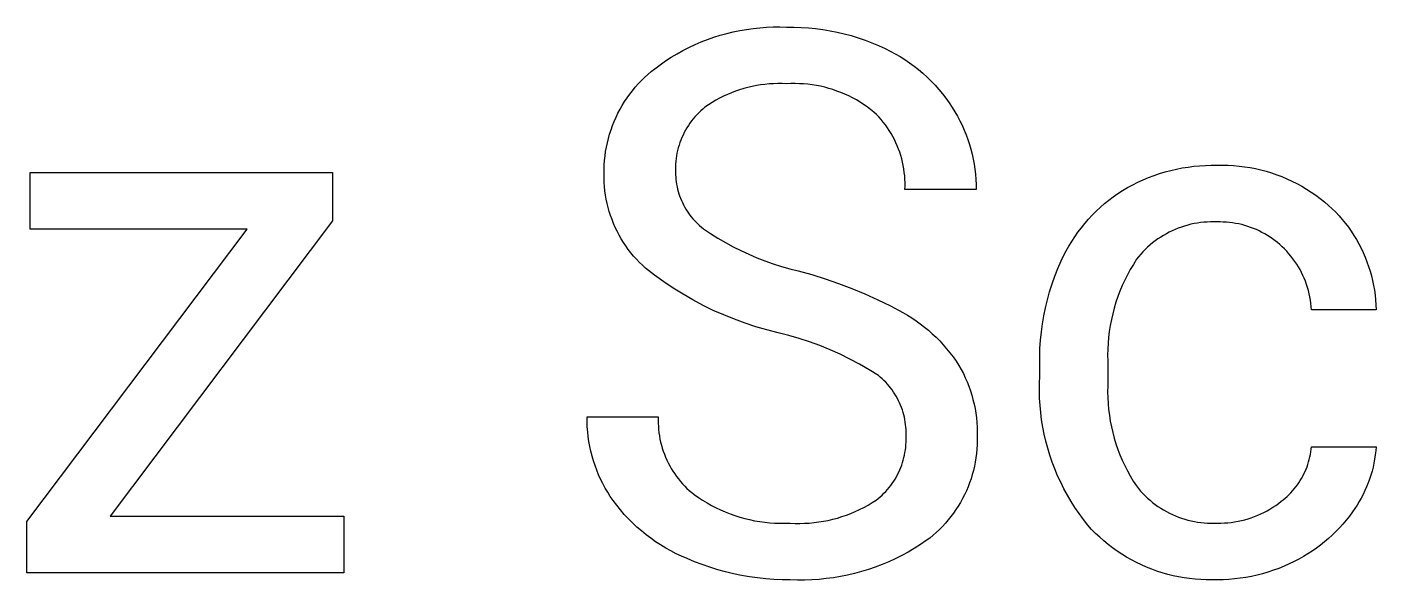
# Model space of a CAD drawing. Header units: millimetres. Extents: x 1287 to 5317, y -239 to 2577.
# Drawn here: x 4290.9 to 4353.5, y -62.2 to -36.5 of the extents above; entities that cross this region are included whole.
import ezdxf

# ---------------------------------------------------------------- set-up
doc = ezdxf.new("R2010")
doc.units = ezdxf.units.MM
doc.header["$MEASUREMENT"] = 0
doc.layers.add('Domyślny', color=7, linetype='Continuous', true_color=0x000000)

msp = doc.modelspace()

# ---------------------------------------------------------------- linework, layer by layer
at = {"layer": 'Domyślny'}
for p, q in [((4322.78, -37.007), (4323.077, -36.913)), ((4323.077, -36.913), (4323.378, -36.829)), ((4323.378, -36.829), (4323.68, -36.755)), ((4323.68, -36.755), (4323.986, -36.692)), ((4323.986, -36.692), (4324.293, -36.638)), ((4324.293, -36.638), (4324.602, -36.595)), ((4324.602, -36.595), (4324.912, -36.563)), ((4324.912, -36.563), (4325.223, -36.54)), ((4325.223, -36.54), (4325.534, -36.528)), ((4325.534, -36.528), (4325.846, -36.527)), ((4325.846, -36.527), (4326.157, -36.536)), ((4326.157, -36.536), (4326.495, -36.535)), ((4326.495, -36.535), (4326.832, -36.546)), ((4326.832, -36.546), (4327.169, -36.568)), ((4327.169, -36.568), (4327.504, -36.601)), ((4327.504, -36.601), (4327.839, -36.645)), ((4327.839, -36.645), (4328.172, -36.7)), ((4328.172, -36.7), (4328.502, -36.766)), ((4328.502, -36.766), (4328.831, -36.843)), ((4328.831, -36.843), (4329.156, -36.93)), ((4321.349, -37.621), (4321.627, -37.48)), ((4321.627, -37.48), (4321.909, -37.347)), ((4321.909, -37.347), (4322.196, -37.224)), ((4322.196, -37.224), (4322.486, -37.11)), ((4322.486, -37.11), (4322.78, -37.007)), ((4329.156, -36.93), (4329.479, -37.029)), ((4329.479, -37.029), (4329.798, -37.138)), ((4329.798, -37.138), (4330.114, -37.257)), ((4330.114, -37.257), (4330.425, -37.387)), ((4330.425, -37.387), (4330.732, -37.528)), ((4330.732, -37.528), (4330.967, -37.644)), ((4320.291, -38.279), (4320.547, -38.102)), ((4320.547, -38.102), (4320.809, -37.933)), ((4320.809, -37.933), (4321.077, -37.773)), ((4321.077, -37.773), (4321.349, -37.621)), ((4330.967, -37.644), (4331.198, -37.769)), ((4331.198, -37.769), (4331.425, -37.901)), ((4331.425, -37.901), (4331.646, -38.041)), ((4331.646, -38.041), (4331.863, -38.189)), ((4319.568, -38.872), (4319.721, -38.731)), ((4319.721, -38.731), (4319.879, -38.596)), ((4319.879, -38.596), (4320.041, -38.466)), ((4320.041, -38.466), (4320.291, -38.279)), ((4331.863, -38.189), (4332.075, -38.345)), ((4332.075, -38.345), (4332.281, -38.508)), ((4332.281, -38.508), (4332.481, -38.677)), ((4332.481, -38.677), (4332.675, -38.854)), ((4319.006, -39.485), (4319.139, -39.325)), ((4319.139, -39.325), (4319.276, -39.169)), ((4319.276, -39.169), (4319.419, -39.018)), ((4319.419, -39.018), (4319.568, -38.872)), ((4324.169, -39.386), (4323.977, -39.445)), ((4324.363, -39.334), (4324.169, -39.386)), ((4324.559, -39.288), (4324.363, -39.334)), ((4324.756, -39.249), (4324.559, -39.288)), ((4324.955, -39.217), (4324.756, -39.249)), ((4325.154, -39.192), (4324.955, -39.217)), ((4325.354, -39.173), (4325.154, -39.192)), ((4325.555, -39.162), (4325.354, -39.173)), ((4325.756, -39.157), (4325.555, -39.162)), ((4325.957, -39.159), (4325.756, -39.157)), ((4326.157, -39.167), (4325.957, -39.159)), ((4326.355, -39.158), (4326.157, -39.167)), ((4326.554, -39.156), (4326.355, -39.158)), ((4326.752, -39.16), (4326.554, -39.156)), ((4326.95, -39.171), (4326.752, -39.16)), ((4327.147, -39.189), (4326.95, -39.171)), ((4327.344, -39.214), (4327.147, -39.189)), ((4327.54, -39.245), (4327.344, -39.214)), ((4327.734, -39.283), (4327.54, -39.245)), ((4327.927, -39.328), (4327.734, -39.283)), ((4328.119, -39.379), (4327.927, -39.328)), ((4328.309, -39.437), (4328.119, -39.379)), ((4332.675, -38.854), (4332.863, -39.038)), ((4332.863, -39.038), (4333.044, -39.227)), ((4333.044, -39.227), (4333.218, -39.423)), ((4333.218, -39.423), (4333.386, -39.625)), ((4318.534, -40.17), (4318.643, -39.992)), ((4318.643, -39.992), (4318.758, -39.819)), ((4318.758, -39.819), (4318.879, -39.65)), ((4318.879, -39.65), (4319.006, -39.485)), ((4322.702, -40.032), (4322.533, -40.14)), ((4322.875, -39.93), (4322.702, -40.032)), ((4323.051, -39.834), (4322.875, -39.93)), ((4323.231, -39.743), (4323.051, -39.834)), ((4323.414, -39.659), (4323.231, -39.743)), ((4323.599, -39.581), (4323.414, -39.659)), ((4323.787, -39.51), (4323.599, -39.581)), ((4323.977, -39.445), (4323.787, -39.51)), ((4328.496, -39.501), (4328.309, -39.437)), ((4328.681, -39.572), (4328.496, -39.501)), ((4328.864, -39.649), (4328.681, -39.572)), ((4329.044, -39.732), (4328.864, -39.649)), ((4329.221, -39.821), (4329.044, -39.732)), ((4329.395, -39.916), (4329.221, -39.821)), ((4329.566, -40.017), (4329.395, -39.916)), ((4329.733, -40.124), (4329.566, -40.017)), ((4333.386, -39.625), (4333.547, -39.833)), ((4333.547, -39.833), (4333.7, -40.046)), ((4333.7, -40.046), (4333.845, -40.265)), ((4318.244, -40.722), (4318.334, -40.534)), ((4318.334, -40.534), (4318.431, -40.35)), ((4318.431, -40.35), (4318.534, -40.17)), ((4321.993, -40.6), (4321.908, -40.694)), ((4322.082, -40.509), (4321.993, -40.6)), ((4322.174, -40.421), (4322.082, -40.509)), ((4322.269, -40.336), (4322.174, -40.421)), ((4322.367, -40.254), (4322.269, -40.336)), ((4322.533, -40.14), (4322.367, -40.254)), ((4329.896, -40.236), (4329.733, -40.124)), ((4330.055, -40.354), (4329.896, -40.236)), ((4330.21, -40.478), (4330.055, -40.354)), ((4330.324, -40.59), (4330.21, -40.478)), ((4330.435, -40.706), (4330.324, -40.59)), ((4333.845, -40.265), (4333.97, -40.466)), ((4333.97, -40.466), (4334.087, -40.672)), ((4334.087, -40.672), (4334.197, -40.881)), ((4317.949, -41.499), (4318.013, -41.301)), ((4318.013, -41.301), (4318.083, -41.105)), ((4318.083, -41.105), (4318.16, -40.912)), ((4318.16, -40.912), (4318.244, -40.722)), ((4321.532, -41.207), (4321.468, -41.317)), ((4321.6, -41.099), (4321.532, -41.207)), ((4321.672, -40.994), (4321.6, -41.099)), ((4321.747, -40.891), (4321.672, -40.994)), ((4321.826, -40.791), (4321.747, -40.891)), ((4321.908, -40.694), (4321.826, -40.791)), ((4330.541, -40.826), (4330.435, -40.706)), ((4330.643, -40.949), (4330.541, -40.826)), ((4330.74, -41.076), (4330.643, -40.949)), ((4330.833, -41.206), (4330.74, -41.076)), ((4330.922, -41.339), (4330.833, -41.206)), ((4334.197, -40.881), (4334.301, -41.094)), ((4334.301, -41.094), (4334.396, -41.311)), ((4317.799, -42.105), (4317.842, -41.901)), ((4317.842, -41.901), (4317.892, -41.699)), ((4317.892, -41.699), (4317.949, -41.499)), ((4321.207, -41.897), (4321.167, -42.017)), ((4321.251, -41.777), (4321.207, -41.897)), ((4321.299, -41.659), (4321.251, -41.777)), ((4321.352, -41.543), (4321.299, -41.659)), ((4321.408, -41.429), (4321.352, -41.543)), ((4321.468, -41.317), (4321.408, -41.429)), ((4331.006, -41.475), (4330.922, -41.339)), ((4331.085, -41.614), (4331.006, -41.475)), ((4331.159, -41.756), (4331.085, -41.614)), ((4331.229, -41.9), (4331.159, -41.756)), ((4331.293, -42.046), (4331.229, -41.9)), ((4334.396, -41.311), (4334.485, -41.53)), ((4334.485, -41.53), (4334.566, -41.753)), ((4334.566, -41.753), (4334.64, -41.978)), ((4317.712, -42.722), (4317.734, -42.516)), ((4317.734, -42.516), (4317.763, -42.31)), ((4317.763, -42.31), (4317.799, -42.105)), ((4321.051, -42.513), (4321.032, -42.639)), ((4321.073, -42.387), (4321.051, -42.513)), ((4321.1, -42.263), (4321.073, -42.387)), ((4321.132, -42.14), (4321.1, -42.263)), ((4321.167, -42.017), (4321.132, -42.14)), ((4331.352, -42.195), (4331.293, -42.046)), ((4331.407, -42.346), (4331.352, -42.195)), ((4331.455, -42.498), (4331.407, -42.346)), ((4331.499, -42.652), (4331.455, -42.498)), ((4334.64, -41.978), (4334.705, -42.205)), ((4334.705, -42.205), (4334.763, -42.435)), ((4334.763, -42.435), (4334.814, -42.666)), ((4317.69, -43.138), (4317.698, -42.93)), ((4317.69, -43.346), (4317.69, -43.138)), ((4317.698, -42.93), (4317.712, -42.722)), ((4321.009, -42.892), (4321.004, -43.019)), ((4321.004, -43.019), (4321.004, -43.147)), ((4321.004, -43.147), (4321.007, -43.274)), ((4321.019, -42.765), (4321.009, -42.892)), ((4321.032, -42.639), (4321.019, -42.765)), ((4331.537, -42.807), (4331.499, -42.652)), ((4331.57, -42.964), (4331.537, -42.807)), ((4331.598, -43.121), (4331.57, -42.964)), ((4331.62, -43.28), (4331.598, -43.121)), ((4334.814, -42.666), (4334.856, -42.899)), ((4334.856, -42.899), (4334.891, -43.134)), ((4334.891, -43.134), (4334.917, -43.369)), ((4343.723, -43.254), (4343.985, -43.185)), ((4343.985, -43.185), (4344.248, -43.124)), ((4344.248, -43.124), (4344.514, -43.072)), ((4344.514, -43.072), (4344.781, -43.029)), ((4344.781, -43.029), (4345.05, -42.995)), ((4345.05, -42.995), (4345.319, -42.97)), ((4345.319, -42.97), (4345.59, -42.955)), ((4345.59, -42.955), (4345.86, -42.948)), ((4345.86, -42.948), (4346.131, -42.95)), ((4346.131, -42.95), (4346.387, -42.946)), ((4346.387, -42.946), (4346.643, -42.951)), ((4346.643, -42.951), (4346.899, -42.964)), ((4346.899, -42.964), (4347.154, -42.986)), ((4347.154, -42.986), (4347.408, -43.017)), ((4347.408, -43.017), (4347.661, -43.057)), ((4347.661, -43.057), (4347.912, -43.106)), ((4347.912, -43.106), (4348.162, -43.163)), ((4348.162, -43.163), (4348.409, -43.229)), ((4291.071, -45.911), (4291.071, -43.279)), ((4291.071, -43.279), (4305.097, -43.279)), ((4305.097, -43.279), (4305.097, -45.533)), ((4317.69, -43.543), (4317.69, -43.346)), ((4317.696, -43.741), (4317.69, -43.543)), ((4317.71, -43.938), (4317.696, -43.741)), ((4321.007, -43.274), (4321.009, -43.386)), ((4321.009, -43.386), (4321.014, -43.498)), ((4321.014, -43.498), (4321.024, -43.61)), ((4321.024, -43.61), (4321.037, -43.721)), ((4321.037, -43.721), (4321.053, -43.832)), ((4331.636, -43.439), (4331.62, -43.28)), ((4331.647, -43.599), (4331.636, -43.439)), ((4331.652, -43.758), (4331.647, -43.599)), ((4331.652, -43.918), (4331.652, -43.758)), ((4334.917, -43.369), (4334.936, -43.605)), ((4334.936, -43.605), (4334.947, -43.842)), ((4342.216, -43.852), (4342.458, -43.731)), ((4342.458, -43.731), (4342.705, -43.619)), ((4342.705, -43.619), (4342.954, -43.515)), ((4342.954, -43.515), (4343.208, -43.42)), ((4343.208, -43.42), (4343.464, -43.333)), ((4343.464, -43.333), (4343.723, -43.254)), ((4348.409, -43.229), (4348.655, -43.303)), ((4348.655, -43.303), (4348.897, -43.386)), ((4348.897, -43.386), (4349.136, -43.477)), ((4349.136, -43.477), (4349.372, -43.576)), ((4349.372, -43.576), (4349.605, -43.683)), ((4349.605, -43.683), (4349.834, -43.798)), ((4349.834, -43.798), (4350.058, -43.921)), ((4317.73, -44.134), (4317.71, -43.938)), ((4317.757, -44.33), (4317.73, -44.134)), ((4317.791, -44.524), (4317.757, -44.33)), ((4321.053, -43.832), (4321.074, -43.942)), ((4321.074, -43.942), (4321.098, -44.051)), ((4321.098, -44.051), (4321.126, -44.16)), ((4321.126, -44.16), (4321.158, -44.267)), ((4321.158, -44.267), (4321.193, -44.374)), ((4321.193, -44.374), (4321.233, -44.479)), ((4331.647, -44.078), (4331.652, -43.918)), ((4334.949, -44.078), (4331.647, -44.078)), ((4334.947, -43.842), (4334.949, -44.078)), ((4341.11, -44.565), (4341.316, -44.409)), ((4341.316, -44.409), (4341.528, -44.259)), ((4341.528, -44.259), (4341.744, -44.117)), ((4341.744, -44.117), (4341.978, -43.98)), ((4341.978, -43.98), (4342.216, -43.852)), ((4350.058, -43.921), (4350.279, -44.052)), ((4350.279, -44.052), (4350.494, -44.19)), ((4350.494, -44.19), (4350.705, -44.336)), ((4350.705, -44.336), (4350.911, -44.488)), ((4317.832, -44.717), (4317.791, -44.524)), ((4317.879, -44.909), (4317.832, -44.717)), ((4317.933, -45.099), (4317.879, -44.909)), ((4321.233, -44.479), (4321.275, -44.582)), ((4321.275, -44.582), (4321.321, -44.684)), ((4321.321, -44.684), (4321.371, -44.785)), ((4321.371, -44.785), (4321.424, -44.884)), ((4321.424, -44.884), (4321.48, -44.981)), ((4321.48, -44.981), (4321.54, -45.076)), ((4340.525, -45.077), (4340.714, -44.9)), ((4340.714, -44.9), (4340.909, -44.729)), ((4340.909, -44.729), (4341.11, -44.565)), ((4350.911, -44.488), (4351.111, -44.648)), ((4351.111, -44.648), (4351.305, -44.815)), ((4351.305, -44.815), (4351.472, -44.97)), ((4351.472, -44.97), (4351.633, -45.131)), ((4305.097, -45.533), (4294.782, -59.233)), ((4317.993, -45.287), (4317.933, -45.099)), ((4318.06, -45.473), (4317.993, -45.287)), ((4318.133, -45.656), (4318.06, -45.473)), ((4318.212, -45.837), (4318.133, -45.656)), ((4321.54, -45.076), (4321.602, -45.168)), ((4321.602, -45.168), (4321.668, -45.259)), ((4321.668, -45.259), (4321.737, -45.347)), ((4321.737, -45.347), (4321.809, -45.433)), ((4321.809, -45.433), (4321.884, -45.517)), ((4321.884, -45.517), (4321.962, -45.597)), ((4321.962, -45.597), (4322.042, -45.675)), ((4322.042, -45.675), (4322.125, -45.751)), ((4339.833, -45.846), (4339.996, -45.645)), ((4339.996, -45.645), (4340.166, -45.449)), ((4340.166, -45.449), (4340.342, -45.26)), ((4340.342, -45.26), (4340.525, -45.077)), ((4345.065, -45.658), (4344.916, -45.69)), ((4345.216, -45.632), (4345.065, -45.658)), ((4345.367, -45.61), (4345.216, -45.632)), ((4345.519, -45.594), (4345.367, -45.61)), ((4345.672, -45.583), (4345.519, -45.594)), ((4345.825, -45.577), (4345.672, -45.583)), ((4345.978, -45.577), (4345.825, -45.577)), ((4346.131, -45.582), (4345.978, -45.577)), ((4346.275, -45.58), (4346.131, -45.582)), ((4346.419, -45.584), (4346.275, -45.58)), ((4346.563, -45.592), (4346.419, -45.584)), ((4346.706, -45.605), (4346.563, -45.592)), ((4346.849, -45.623), (4346.706, -45.605)), ((4346.991, -45.646), (4346.849, -45.623)), ((4347.133, -45.674), (4346.991, -45.646)), ((4347.273, -45.706), (4347.133, -45.674)), ((4351.633, -45.131), (4351.789, -45.298)), ((4351.789, -45.298), (4351.938, -45.469)), ((4351.938, -45.469), (4352.082, -45.646)), ((4352.082, -45.646), (4352.22, -45.828)), ((4290.916, -59.495), (4301.129, -45.911)), ((4301.129, -45.911), (4291.071, -45.911)), ((4318.298, -46.015), (4318.212, -45.837)), ((4318.39, -46.19), (4318.298, -46.015)), ((4318.487, -46.362), (4318.39, -46.19)), ((4322.125, -45.751), (4322.211, -45.823)), ((4322.211, -45.823), (4322.299, -45.893)), ((4322.299, -45.893), (4322.633, -46.119)), ((4322.633, -46.119), (4322.974, -46.334)), ((4339.386, -46.481), (4339.528, -46.264)), ((4339.528, -46.264), (4339.677, -46.052)), ((4339.677, -46.052), (4339.833, -45.846)), ((4343.513, -46.282), (4343.386, -46.367)), ((4343.643, -46.202), (4343.513, -46.282)), ((4343.776, -46.126), (4343.643, -46.202)), ((4343.911, -46.054), (4343.776, -46.126)), ((4344.049, -45.987), (4343.911, -46.054)), ((4344.189, -45.926), (4344.049, -45.987)), ((4344.331, -45.868), (4344.189, -45.926)), ((4344.475, -45.816), (4344.331, -45.868)), ((4344.62, -45.769), (4344.475, -45.816)), ((4344.767, -45.727), (4344.62, -45.769)), ((4344.916, -45.69), (4344.767, -45.727)), ((4347.412, -45.743), (4347.273, -45.706)), ((4347.55, -45.785), (4347.412, -45.743)), ((4347.686, -45.832), (4347.55, -45.785)), ((4347.821, -45.883), (4347.686, -45.832)), ((4347.954, -45.938), (4347.821, -45.883)), ((4348.085, -45.999), (4347.954, -45.938)), ((4348.213, -46.063), (4348.085, -45.999)), ((4348.34, -46.132), (4348.213, -46.063)), ((4348.464, -46.205), (4348.34, -46.132)), ((4348.586, -46.282), (4348.464, -46.205)), ((4348.704, -46.364), (4348.586, -46.282)), ((4352.22, -45.828), (4352.351, -46.014)), ((4352.351, -46.014), (4352.476, -46.204)), ((4352.476, -46.204), (4352.594, -46.399)), ((4318.591, -46.53), (4318.487, -46.362)), ((4318.7, -46.694), (4318.591, -46.53)), ((4318.815, -46.855), (4318.7, -46.694)), ((4318.935, -47.012), (4318.815, -46.855)), ((4322.974, -46.334), (4323.322, -46.538)), ((4323.322, -46.538), (4323.676, -46.731)), ((4323.676, -46.731), (4324.036, -46.913)), ((4324.036, -46.913), (4324.402, -47.083)), ((4339.006, -47.158), (4339.125, -46.928)), ((4339.125, -46.928), (4339.252, -46.702)), ((4339.252, -46.702), (4339.386, -46.481)), ((4342.798, -46.855), (4342.691, -46.965)), ((4342.909, -46.75), (4342.798, -46.855)), ((4343.023, -46.648), (4342.909, -46.75)), ((4343.141, -46.55), (4343.023, -46.648)), ((4343.262, -46.457), (4343.141, -46.55)), ((4343.386, -46.367), (4343.262, -46.457)), ((4348.82, -46.449), (4348.704, -46.364)), ((4348.934, -46.538), (4348.82, -46.449)), ((4349.044, -46.631), (4348.934, -46.538)), ((4349.15, -46.728), (4349.044, -46.631)), ((4349.258, -46.832), (4349.15, -46.728)), ((4349.363, -46.941), (4349.258, -46.832)), ((4352.594, -46.399), (4352.706, -46.598)), ((4352.706, -46.598), (4352.811, -46.8)), ((4352.811, -46.8), (4352.909, -47.006)), ((4319.061, -47.164), (4318.935, -47.012)), ((4319.191, -47.312), (4319.061, -47.164)), ((4319.327, -47.455), (4319.191, -47.312)), ((4319.468, -47.594), (4319.327, -47.455)), ((4324.402, -47.083), (4324.773, -47.241)), ((4324.773, -47.241), (4325.149, -47.387)), ((4325.149, -47.387), (4325.53, -47.521)), ((4325.53, -47.521), (4325.915, -47.643)), ((4338.744, -47.742), (4338.895, -47.392)), ((4338.895, -47.392), (4339.006, -47.158)), ((4342.245, -47.548), (4342.104, -47.787)), ((4342.394, -47.314), (4342.245, -47.548)), ((4342.489, -47.194), (4342.394, -47.314)), ((4342.588, -47.078), (4342.489, -47.194)), ((4342.691, -46.965), (4342.588, -47.078)), ((4349.463, -47.053), (4349.363, -46.941)), ((4349.559, -47.168), (4349.463, -47.053)), ((4349.652, -47.287), (4349.559, -47.168)), ((4349.74, -47.409), (4349.652, -47.287)), ((4349.824, -47.533), (4349.74, -47.409)), ((4349.903, -47.661), (4349.824, -47.533)), ((4352.909, -47.006), (4352.999, -47.215)), ((4352.999, -47.215), (4353.083, -47.427)), ((4353.083, -47.427), (4353.159, -47.642)), ((4319.613, -47.728), (4319.468, -47.594)), ((4320.032, -48.053), (4319.613, -47.728)), ((4320.462, -48.363), (4320.032, -48.053)), ((4325.915, -47.643), (4326.303, -47.753)), ((4326.303, -47.753), (4326.695, -47.85)), ((4326.695, -47.85), (4327.326, -48.024)), ((4327.326, -48.024), (4327.953, -48.218)), ((4338.477, -48.458), (4338.604, -48.098)), ((4338.604, -48.098), (4338.744, -47.742)), ((4341.972, -48.031), (4341.847, -48.28)), ((4342.104, -47.787), (4341.972, -48.031)), ((4349.978, -47.791), (4349.903, -47.661)), ((4350.049, -47.924), (4349.978, -47.791)), ((4350.114, -48.059), (4350.049, -47.924)), ((4350.175, -48.197), (4350.114, -48.059)), ((4353.159, -47.642), (4353.228, -47.859)), ((4353.228, -47.859), (4353.289, -48.078)), ((4353.289, -48.078), (4353.343, -48.3)), ((4320.903, -48.658), (4320.462, -48.363)), ((4321.353, -48.939), (4320.903, -48.658)), ((4327.953, -48.218), (4328.572, -48.432)), ((4328.572, -48.432), (4329.185, -48.665)), ((4329.185, -48.665), (4329.79, -48.918)), ((4338.362, -48.822), (4338.477, -48.458)), ((4341.625, -48.788), (4341.527, -49.048)), ((4341.732, -48.532), (4341.625, -48.788)), ((4341.847, -48.28), (4341.732, -48.532)), ((4350.231, -48.336), (4350.175, -48.197)), ((4350.283, -48.478), (4350.231, -48.336)), ((4350.329, -48.621), (4350.283, -48.478)), ((4350.37, -48.765), (4350.329, -48.621)), ((4350.406, -48.911), (4350.37, -48.765)), ((4353.343, -48.3), (4353.389, -48.523)), ((4353.389, -48.523), (4353.427, -48.747)), ((4353.427, -48.747), (4353.458, -48.973)), ((4321.813, -49.203), (4321.353, -48.939)), ((4322.282, -49.452), (4321.813, -49.203)), ((4329.79, -48.918), (4330.387, -49.189)), ((4330.387, -49.189), (4330.974, -49.479)), ((4338.17, -49.56), (4338.26, -49.189)), ((4338.26, -49.189), (4338.362, -48.822)), ((4341.437, -49.311), (4341.357, -49.577)), ((4341.527, -49.048), (4341.437, -49.311)), ((4350.437, -49.058), (4350.406, -48.911)), ((4350.463, -49.206), (4350.437, -49.058)), ((4350.484, -49.355), (4350.463, -49.206)), ((4350.5, -49.505), (4350.484, -49.355)), ((4353.458, -48.973), (4353.481, -49.2)), ((4353.481, -49.2), (4353.496, -49.427)), ((4353.496, -49.427), (4353.504, -49.655)), ((4322.759, -49.684), (4322.282, -49.452)), ((4323.243, -49.899), (4322.759, -49.684)), ((4323.735, -50.098), (4323.243, -49.899)), ((4330.974, -49.479), (4331.553, -49.787)), ((4331.553, -49.787), (4331.761, -49.908)), ((4331.761, -49.908), (4331.965, -50.036)), ((4331.965, -50.036), (4332.165, -50.17)), ((4338.029, -50.31), (4338.093, -49.934)), ((4338.093, -49.934), (4338.17, -49.56)), ((4341.286, -49.845), (4341.224, -50.116)), ((4341.357, -49.577), (4341.286, -49.845)), ((4350.51, -49.655), (4350.5, -49.505)), ((4353.504, -49.655), (4350.51, -49.655)), ((4324.233, -50.28), (4323.735, -50.098)), ((4324.738, -50.445), (4324.233, -50.28)), ((4325.247, -50.592), (4324.738, -50.445)), ((4325.762, -50.721), (4325.247, -50.592)), ((4332.165, -50.17), (4332.36, -50.311)), ((4332.36, -50.311), (4332.55, -50.458)), ((4332.55, -50.458), (4332.736, -50.611)), ((4332.736, -50.611), (4332.916, -50.771)), ((4337.939, -51.068), (4337.978, -50.688)), ((4337.978, -50.688), (4338.029, -50.31)), ((4341.129, -50.663), (4341.095, -50.939)), ((4341.172, -50.389), (4341.129, -50.663)), ((4341.224, -50.116), (4341.172, -50.389)), ((4326.255, -50.846), (4325.762, -50.721)), ((4326.743, -50.987), (4326.255, -50.846)), ((4327.227, -51.146), (4326.743, -50.987)), ((4327.704, -51.321), (4327.227, -51.146)), ((4328.176, -51.512), (4327.704, -51.321)), ((4332.916, -50.771), (4333.091, -50.936)), ((4333.091, -50.936), (4333.261, -51.106)), ((4333.261, -51.106), (4333.425, -51.282)), ((4333.425, -51.282), (4333.583, -51.464)), ((4337.914, -51.449), (4337.939, -51.068)), ((4341.071, -51.215), (4341.056, -51.492)), ((4341.095, -50.939), (4341.071, -51.215)), ((4328.64, -51.72), (4328.176, -51.512)), ((4329.096, -51.944), (4328.64, -51.72)), ((4329.545, -52.184), (4329.096, -51.944)), ((4333.583, -51.464), (4333.735, -51.65)), ((4333.735, -51.65), (4333.881, -51.841)), ((4333.881, -51.841), (4334.021, -52.037)), ((4337.901, -51.83), (4337.914, -51.449)), ((4337.902, -52.212), (4337.901, -51.83)), ((4341.056, -51.492), (4341.05, -51.77)), ((4341.05, -51.77), (4341.054, -52.048)), ((4329.985, -52.439), (4329.545, -52.184)), ((4330.416, -52.709), (4329.985, -52.439)), ((4334.021, -52.037), (4334.154, -52.238)), ((4334.154, -52.238), (4334.259, -52.426)), ((4334.259, -52.426), (4334.358, -52.617)), ((4337.902, -52.744), (4337.902, -52.212)), ((4341.054, -52.048), (4341.068, -52.325)), ((4341.068, -52.325), (4341.068, -52.921)), ((4330.505, -52.783), (4330.416, -52.709)), ((4330.592, -52.861), (4330.505, -52.783)), ((4330.677, -52.941), (4330.592, -52.861)), ((4330.758, -53.024), (4330.677, -52.941)), ((4330.837, -53.109), (4330.758, -53.024)), ((4330.912, -53.197), (4330.837, -53.109)), ((4330.985, -53.288), (4330.912, -53.197)), ((4334.358, -52.617), (4334.45, -52.812)), ((4334.45, -52.812), (4334.535, -53.01)), ((4334.535, -53.01), (4334.613, -53.211)), ((4337.886, -53.42), (4337.888, -53.082)), ((4337.888, -53.082), (4337.902, -52.744)), ((4341.055, -53.194), (4341.052, -53.466)), ((4341.068, -52.921), (4341.055, -53.194)), ((4331.055, -53.381), (4330.985, -53.288)), ((4331.121, -53.477), (4331.055, -53.381)), ((4331.184, -53.574), (4331.121, -53.477)), ((4331.244, -53.674), (4331.184, -53.574)), ((4331.3, -53.776), (4331.244, -53.674)), ((4331.353, -53.879), (4331.3, -53.776)), ((4334.613, -53.211), (4334.684, -53.414)), ((4334.684, -53.414), (4334.749, -53.62)), ((4334.749, -53.62), (4334.806, -53.828)), ((4337.896, -53.758), (4337.886, -53.42)), ((4337.916, -54.095), (4337.896, -53.758)), ((4341.052, -53.466), (4341.058, -53.739)), ((4341.058, -53.739), (4341.073, -54.011)), ((4331.403, -53.985), (4331.353, -53.879)), ((4331.448, -54.091), (4331.403, -53.985)), ((4331.49, -54.2), (4331.448, -54.091)), ((4331.529, -54.309), (4331.49, -54.2)), ((4331.564, -54.42), (4331.529, -54.309)), ((4331.594, -54.532), (4331.564, -54.42)), ((4334.806, -53.828), (4334.856, -54.037)), ((4334.856, -54.037), (4334.899, -54.248)), ((4334.899, -54.248), (4334.934, -54.461)), ((4337.948, -54.432), (4337.916, -54.095)), ((4337.991, -54.767), (4337.948, -54.432)), ((4341.073, -54.011), (4341.098, -54.283)), ((4341.098, -54.283), (4341.132, -54.553)), ((4316.904, -54.862), (4316.903, -54.633)), ((4316.903, -54.633), (4320.203, -54.633)), ((4316.913, -55.092), (4316.904, -54.862)), ((4320.203, -54.633), (4320.2, -54.78)), ((4320.2, -54.78), (4320.201, -54.927)), ((4320.201, -54.927), (4320.208, -55.075)), ((4320.208, -55.075), (4320.219, -55.221)), ((4331.622, -54.646), (4331.594, -54.532)), ((4331.645, -54.759), (4331.622, -54.646)), ((4331.664, -54.874), (4331.645, -54.759)), ((4331.68, -54.989), (4331.664, -54.874)), ((4331.691, -55.105), (4331.68, -54.989)), ((4334.934, -54.461), (4334.962, -54.675)), ((4334.962, -54.675), (4334.983, -54.889)), ((4334.983, -54.889), (4334.996, -55.104)), ((4338.046, -55.101), (4337.991, -54.767)), ((4341.132, -54.553), (4341.175, -54.822)), ((4341.175, -54.822), (4341.228, -55.09)), ((4316.93, -55.321), (4316.913, -55.092)), ((4316.955, -55.549), (4316.93, -55.321)), ((4316.988, -55.776), (4316.955, -55.549)), ((4320.219, -55.221), (4320.236, -55.368)), ((4320.236, -55.368), (4320.257, -55.514)), ((4320.257, -55.514), (4320.283, -55.659)), ((4320.283, -55.659), (4320.315, -55.803)), ((4331.699, -55.221), (4331.691, -55.105)), ((4331.698, -55.57), (4331.702, -55.453)), ((4331.701, -55.69), (4331.698, -55.57)), ((4331.703, -55.337), (4331.699, -55.221)), ((4331.699, -55.81), (4331.701, -55.69)), ((4331.702, -55.453), (4331.703, -55.337)), ((4334.996, -55.104), (4335.002, -55.319)), ((4335.002, -55.319), (4335, -55.535)), ((4335, -55.535), (4335.003, -55.735)), ((4338.111, -55.433), (4338.046, -55.101)), ((4338.188, -55.762), (4338.111, -55.433)), ((4341.228, -55.09), (4341.289, -55.355)), ((4341.289, -55.355), (4341.36, -55.619)), ((4341.36, -55.619), (4341.439, -55.88)), ((4317.029, -56.002), (4316.988, -55.776)), ((4317.078, -56.227), (4317.029, -56.002)), ((4317.134, -56.449), (4317.078, -56.227)), ((4320.315, -55.803), (4320.351, -55.945)), ((4320.351, -55.945), (4320.391, -56.087)), ((4320.391, -56.087), (4320.437, -56.227)), ((4320.437, -56.227), (4320.487, -56.365)), ((4331.629, -56.405), (4331.651, -56.287)), ((4331.651, -56.287), (4331.669, -56.168)), ((4331.669, -56.168), (4331.683, -56.049)), ((4331.683, -56.049), (4331.693, -55.929)), ((4331.693, -55.929), (4331.699, -55.81)), ((4334.987, -56.134), (4334.968, -56.334)), ((4334.998, -55.935), (4334.987, -56.134)), ((4335.003, -55.735), (4334.998, -55.935)), ((4338.275, -56.088), (4338.188, -55.762)), ((4338.374, -56.412), (4338.275, -56.088)), ((4341.439, -55.88), (4341.528, -56.138)), ((4341.528, -56.138), (4341.625, -56.392)), ((4350.461, -56.372), (4350.481, -56.255)), ((4350.481, -56.255), (4350.498, -56.137)), ((4350.498, -56.137), (4350.51, -56.018)), ((4350.51, -56.018), (4353.504, -56.018)), ((4353.489, -56.209), (4353.467, -56.4)), ((4353.504, -56.018), (4353.489, -56.209)), ((4317.198, -56.67), (4317.134, -56.449)), ((4317.27, -56.888), (4317.198, -56.67)), ((4317.35, -57.103), (4317.27, -56.888)), ((4320.487, -56.365), (4320.542, -56.502)), ((4320.542, -56.502), (4320.602, -56.637)), ((4320.602, -56.637), (4320.666, -56.77)), ((4320.666, -56.77), (4320.735, -56.9)), ((4320.735, -56.9), (4320.808, -57.028)), ((4331.459, -56.98), (4331.501, -56.867)), ((4331.501, -56.867), (4331.539, -56.753)), ((4331.539, -56.753), (4331.573, -56.638)), ((4331.573, -56.638), (4331.603, -56.522)), ((4331.603, -56.522), (4331.629, -56.405)), ((4334.872, -56.926), (4334.827, -57.12)), ((4334.911, -56.729), (4334.872, -56.926)), ((4334.943, -56.532), (4334.911, -56.729)), ((4334.968, -56.334), (4334.943, -56.532)), ((4338.483, -56.732), (4338.374, -56.412)), ((4338.603, -57.048), (4338.483, -56.732)), ((4341.625, -56.392), (4341.731, -56.644)), ((4341.731, -56.644), (4341.845, -56.891)), ((4341.845, -56.891), (4341.968, -57.134)), ((4350.259, -57.057), (4350.302, -56.946)), ((4350.302, -56.946), (4350.342, -56.834)), ((4350.342, -56.834), (4350.377, -56.72)), ((4350.377, -56.72), (4350.409, -56.605)), ((4350.409, -56.605), (4350.437, -56.489)), ((4350.437, -56.489), (4350.461, -56.372)), ((4353.405, -56.779), (4353.364, -56.966)), ((4353.439, -56.59), (4353.405, -56.779)), ((4353.467, -56.4), (4353.439, -56.59)), ((4317.437, -57.316), (4317.35, -57.103)), ((4317.531, -57.525), (4317.437, -57.316)), ((4317.633, -57.731), (4317.531, -57.525)), ((4320.808, -57.028), (4320.885, -57.153)), ((4320.885, -57.153), (4320.966, -57.276)), ((4320.966, -57.276), (4321.052, -57.396)), ((4321.052, -57.396), (4321.141, -57.513)), ((4321.141, -57.513), (4321.235, -57.627)), ((4331.129, -57.618), (4331.193, -57.517)), ((4331.193, -57.517), (4331.253, -57.413)), ((4331.253, -57.413), (4331.31, -57.307)), ((4331.31, -57.307), (4331.364, -57.2)), ((4331.364, -57.2), (4331.413, -57.09)), ((4331.413, -57.09), (4331.459, -56.98)), ((4334.716, -57.505), (4334.65, -57.694)), ((4334.775, -57.313), (4334.716, -57.505)), ((4334.827, -57.12), (4334.775, -57.313)), ((4338.733, -57.36), (4338.603, -57.048)), ((4338.874, -57.667), (4338.733, -57.36)), ((4341.968, -57.134), (4342.099, -57.374)), ((4342.099, -57.374), (4342.238, -57.608)), ((4349.988, -57.587), (4350.049, -57.485)), ((4350.049, -57.485), (4350.107, -57.381)), ((4350.107, -57.381), (4350.161, -57.275)), ((4350.161, -57.275), (4350.212, -57.167)), ((4350.212, -57.167), (4350.259, -57.057)), ((4353.205, -57.52), (4353.14, -57.7)), ((4353.264, -57.337), (4353.205, -57.52)), ((4353.318, -57.153), (4353.264, -57.337)), ((4353.364, -56.966), (4353.318, -57.153)), ((4317.741, -57.934), (4317.633, -57.731)), ((4317.857, -58.132), (4317.741, -57.934)), ((4317.979, -58.326), (4317.857, -58.132)), ((4321.235, -57.627), (4321.332, -57.738)), ((4321.332, -57.738), (4321.433, -57.845)), ((4321.433, -57.845), (4321.537, -57.949)), ((4321.537, -57.949), (4321.645, -58.049)), ((4321.645, -58.049), (4321.756, -58.146)), ((4321.756, -58.146), (4321.871, -58.238)), ((4330.589, -58.259), (4330.675, -58.176)), ((4330.675, -58.176), (4330.758, -58.089)), ((4330.758, -58.089), (4330.839, -58)), ((4330.839, -58), (4330.916, -57.908)), ((4330.916, -57.908), (4330.99, -57.814)), ((4330.99, -57.814), (4331.061, -57.717)), ((4331.061, -57.717), (4331.129, -57.618)), ((4334.5, -58.064), (4334.416, -58.245)), ((4334.578, -57.88), (4334.5, -58.064)), ((4334.65, -57.694), (4334.578, -57.88)), ((4339.025, -57.97), (4338.874, -57.667)), ((4339.186, -58.267), (4339.025, -57.97)), ((4342.238, -57.608), (4342.385, -57.838)), ((4342.385, -57.838), (4342.481, -57.958)), ((4342.481, -57.958), (4342.581, -58.074)), ((4342.581, -58.074), (4342.686, -58.187)), ((4342.686, -58.187), (4342.794, -58.297)), ((4349.469, -58.238), (4349.552, -58.153)), ((4349.552, -58.153), (4349.633, -58.065)), ((4349.633, -58.065), (4349.71, -57.974)), ((4349.71, -57.974), (4349.784, -57.881)), ((4349.784, -57.881), (4349.856, -57.785)), ((4349.856, -57.785), (4349.924, -57.688)), ((4349.924, -57.688), (4349.988, -57.587)), ((4352.992, -58.054), (4352.908, -58.227)), ((4353.069, -57.878), (4352.992, -58.054)), ((4353.14, -57.7), (4353.069, -57.878)), ((4318.109, -58.516), (4317.979, -58.326)), ((4318.275, -58.736), (4318.109, -58.516)), ((4318.449, -58.95), (4318.275, -58.736)), ((4321.871, -58.238), (4322.065, -58.375)), ((4322.065, -58.375), (4322.263, -58.504)), ((4322.263, -58.504), (4322.466, -58.627)), ((4322.466, -58.627), (4322.673, -58.742)), ((4322.673, -58.742), (4322.884, -58.851)), ((4329.547, -58.931), (4329.744, -58.831)), ((4329.744, -58.831), (4329.937, -58.724)), ((4329.937, -58.724), (4330.127, -58.61)), ((4330.127, -58.61), (4330.313, -58.49)), ((4330.313, -58.49), (4330.407, -58.416)), ((4330.407, -58.416), (4330.499, -58.339)), ((4330.499, -58.339), (4330.589, -58.259)), ((4334.125, -58.77), (4334.017, -58.938)), ((4334.228, -58.599), (4334.125, -58.77)), ((4334.325, -58.424), (4334.228, -58.599)), ((4334.416, -58.245), (4334.325, -58.424)), ((4339.357, -58.559), (4339.186, -58.267)), ((4339.537, -58.845), (4339.357, -58.559)), ((4342.794, -58.297), (4342.905, -58.402)), ((4342.905, -58.402), (4343.021, -58.504)), ((4343.021, -58.504), (4343.139, -58.602)), ((4343.139, -58.602), (4343.261, -58.695)), ((4343.261, -58.695), (4343.386, -58.785)), ((4343.386, -58.785), (4343.515, -58.87)), ((4348.584, -58.913), (4348.72, -58.829)), ((4348.72, -58.829), (4348.852, -58.74)), ((4348.852, -58.74), (4348.982, -58.647)), ((4348.982, -58.647), (4349.108, -58.549)), ((4349.108, -58.549), (4349.202, -58.476)), ((4349.202, -58.476), (4349.294, -58.4)), ((4349.294, -58.4), (4349.382, -58.32)), ((4349.382, -58.32), (4349.469, -58.238)), ((4352.625, -58.728), (4352.52, -58.889)), ((4352.725, -58.564), (4352.625, -58.728)), ((4352.82, -58.397), (4352.725, -58.564)), ((4352.908, -58.227), (4352.82, -58.397)), ((4294.782, -59.233), (4305.609, -59.233)), ((4305.609, -59.233), (4305.609, -61.865)), ((4318.63, -59.159), (4318.449, -58.95)), ((4318.818, -59.361), (4318.63, -59.159)), ((4319.014, -59.556), (4318.818, -59.361)), ((4322.884, -58.851), (4323.098, -58.952)), ((4323.098, -58.952), (4323.315, -59.046)), ((4323.315, -59.046), (4323.536, -59.133)), ((4323.536, -59.133), (4323.759, -59.211)), ((4323.759, -59.211), (4323.985, -59.283)), ((4323.985, -59.283), (4324.214, -59.346)), ((4324.214, -59.346), (4324.444, -59.402)), ((4324.444, -59.402), (4324.676, -59.45)), ((4324.676, -59.45), (4324.91, -59.49)), ((4327.869, -59.476), (4328.086, -59.434)), ((4328.086, -59.434), (4328.302, -59.384)), ((4328.302, -59.384), (4328.515, -59.326)), ((4328.515, -59.326), (4328.727, -59.262)), ((4328.727, -59.262), (4328.936, -59.19)), ((4328.936, -59.19), (4329.142, -59.11)), ((4329.142, -59.11), (4329.346, -59.024)), ((4329.346, -59.024), (4329.547, -58.931)), ((4333.657, -59.418), (4333.526, -59.569)), ((4333.782, -59.262), (4333.657, -59.418)), ((4333.902, -59.102), (4333.782, -59.262)), ((4334.017, -58.938), (4333.902, -59.102)), ((4339.727, -59.124), (4339.537, -58.845)), ((4339.927, -59.397), (4339.727, -59.124)), ((4340.135, -59.663), (4339.927, -59.397)), ((4343.515, -58.87), (4343.646, -58.95)), ((4343.646, -58.95), (4343.779, -59.026)), ((4343.779, -59.026), (4343.916, -59.097)), ((4343.916, -59.097), (4344.054, -59.164)), ((4344.054, -59.164), (4344.195, -59.225)), ((4344.195, -59.225), (4344.338, -59.282)), ((4344.338, -59.282), (4344.483, -59.334)), ((4344.483, -59.334), (4344.629, -59.38)), ((4344.629, -59.38), (4344.777, -59.422)), ((4344.777, -59.422), (4344.927, -59.459)), ((4347.101, -59.479), (4347.257, -59.446)), ((4347.257, -59.446), (4347.412, -59.408)), ((4347.412, -59.408), (4347.565, -59.364)), ((4347.565, -59.364), (4347.717, -59.315)), ((4347.717, -59.315), (4347.867, -59.261)), ((4347.867, -59.261), (4348.015, -59.201)), ((4348.015, -59.201), (4348.161, -59.137)), ((4348.161, -59.137), (4348.305, -59.067)), ((4348.305, -59.067), (4348.446, -58.993)), ((4348.446, -58.993), (4348.584, -58.913)), ((4352.12, -59.424), (4351.966, -59.606)), ((4352.268, -59.237), (4352.12, -59.424)), ((4352.409, -59.045), (4352.268, -59.237)), ((4352.52, -58.889), (4352.409, -59.045)), ((4290.916, -61.865), (4290.916, -59.495)), ((4319.215, -59.744), (4319.014, -59.556)), ((4319.423, -59.926), (4319.215, -59.744)), ((4319.637, -60.1), (4319.423, -59.926)), ((4324.91, -59.49), (4325.144, -59.522)), ((4325.144, -59.522), (4325.38, -59.546)), ((4325.38, -59.546), (4325.616, -59.562)), ((4325.616, -59.562), (4325.853, -59.57)), ((4325.853, -59.57), (4326.09, -59.57)), ((4326.09, -59.57), (4326.327, -59.562)), ((4326.327, -59.562), (4326.548, -59.573)), ((4326.548, -59.573), (4326.769, -59.576)), ((4326.769, -59.576), (4326.99, -59.571)), ((4326.99, -59.571), (4327.211, -59.559)), ((4327.211, -59.559), (4327.431, -59.539)), ((4327.431, -59.539), (4327.651, -59.511)), ((4327.651, -59.511), (4327.869, -59.476)), ((4333.104, -59.995), (4332.954, -60.127)), ((4333.25, -59.858), (4333.104, -59.995)), ((4333.39, -59.716), (4333.25, -59.858)), ((4333.526, -59.569), (4333.39, -59.716)), ((4340.311, -59.854), (4340.135, -59.663)), ((4340.494, -60.038), (4340.311, -59.854)), ((4340.683, -60.216), (4340.494, -60.038)), ((4344.927, -59.459), (4345.077, -59.49)), ((4345.077, -59.49), (4345.229, -59.516)), ((4345.229, -59.516), (4345.381, -59.537)), ((4345.381, -59.537), (4345.534, -59.553)), ((4345.534, -59.553), (4345.688, -59.563)), ((4345.688, -59.563), (4345.841, -59.568)), ((4345.841, -59.568), (4345.995, -59.568)), ((4345.995, -59.568), (4346.149, -59.562)), ((4346.149, -59.562), (4346.308, -59.562)), ((4346.308, -59.562), (4346.468, -59.556)), ((4346.468, -59.556), (4346.627, -59.545)), ((4346.627, -59.545), (4346.786, -59.529)), ((4346.786, -59.529), (4346.944, -59.507)), ((4346.944, -59.507), (4347.101, -59.479)), ((4351.642, -59.955), (4351.471, -60.121)), ((4351.807, -59.783), (4351.642, -59.955)), ((4351.966, -59.606), (4351.807, -59.783)), ((4319.857, -60.267), (4319.637, -60.1)), ((4320.083, -60.426), (4319.857, -60.267)), ((4320.314, -60.577), (4320.083, -60.426)), ((4320.55, -60.721), (4320.314, -60.577)), ((4332.363, -60.563), (4332.08, -60.742)), ((4332.64, -60.375), (4332.363, -60.563)), ((4332.799, -60.254), (4332.64, -60.375)), ((4332.954, -60.127), (4332.799, -60.254)), ((4340.877, -60.387), (4340.683, -60.216)), ((4341.078, -60.552), (4340.877, -60.387)), ((4341.284, -60.709), (4341.078, -60.552)), ((4341.495, -60.86), (4341.284, -60.709)), ((4350.926, -60.584), (4350.735, -60.726)), ((4351.113, -60.436), (4350.926, -60.584)), ((4351.294, -60.281), (4351.113, -60.436)), ((4351.471, -60.121), (4351.294, -60.281)), ((4320.79, -60.856), (4320.55, -60.721)), ((4321.035, -60.983), (4320.79, -60.856)), ((4321.285, -61.101), (4321.035, -60.983)), ((4321.538, -61.211), (4321.285, -61.101)), ((4321.888, -61.357), (4321.538, -61.211)), ((4331.198, -61.219), (4330.894, -61.359)), ((4331.497, -61.07), (4331.198, -61.219)), ((4331.791, -60.91), (4331.497, -61.07)), ((4332.08, -60.742), (4331.791, -60.91)), ((4341.711, -61.003), (4341.495, -60.86)), ((4341.932, -61.139), (4341.711, -61.003)), ((4342.157, -61.267), (4341.932, -61.139)), ((4342.387, -61.388), (4342.157, -61.267)), ((4349.926, -61.229), (4349.714, -61.338)), ((4350.135, -61.113), (4349.926, -61.229)), ((4350.339, -60.991), (4350.135, -61.113)), ((4350.539, -60.862), (4350.339, -60.991)), ((4350.735, -60.726), (4350.539, -60.862)), ((4305.609, -61.865), (4290.916, -61.865)), ((4322.241, -61.492), (4321.888, -61.357)), ((4322.6, -61.615), (4322.241, -61.492)), ((4322.962, -61.727), (4322.6, -61.615)), ((4323.327, -61.827), (4322.962, -61.727)), ((4323.695, -61.915), (4323.327, -61.827)), ((4324.067, -61.991), (4323.695, -61.915)), ((4329.313, -61.9), (4328.987, -61.977)), ((4329.636, -61.813), (4329.313, -61.9)), ((4329.956, -61.715), (4329.636, -61.813)), ((4330.272, -61.607), (4329.956, -61.715)), ((4330.585, -61.488), (4330.272, -61.607)), ((4330.894, -61.359), (4330.585, -61.488)), ((4342.62, -61.5), (4342.387, -61.388)), ((4342.857, -61.605), (4342.62, -61.5)), ((4343.098, -61.701), (4342.857, -61.605)), ((4343.342, -61.79), (4343.098, -61.701)), ((4343.589, -61.869), (4343.342, -61.79)), ((4343.838, -61.941), (4343.589, -61.869)), ((4344.089, -62.004), (4343.838, -61.941)), ((4348.239, -61.913), (4347.983, -61.979)), ((4348.492, -61.838), (4348.239, -61.913)), ((4348.743, -61.755), (4348.492, -61.838)), ((4348.991, -61.663), (4348.743, -61.755)), ((4349.236, -61.563), (4348.991, -61.663)), ((4349.477, -61.454), (4349.236, -61.563)), ((4349.714, -61.338), (4349.477, -61.454)), ((4324.44, -62.055), (4324.067, -61.991)), ((4324.815, -62.107), (4324.44, -62.055)), ((4325.192, -62.147), (4324.815, -62.107)), ((4325.57, -62.175), (4325.192, -62.147)), ((4325.948, -62.19), (4325.57, -62.175)), ((4326.327, -62.194), (4325.948, -62.19)), ((4326.661, -62.205), (4326.327, -62.194)), ((4326.996, -62.206), (4326.661, -62.205)), ((4327.33, -62.195), (4326.996, -62.206)), ((4327.664, -62.174), (4327.33, -62.195)), ((4327.997, -62.141), (4327.664, -62.174)), ((4328.329, -62.097), (4327.997, -62.141)), ((4328.659, -62.043), (4328.329, -62.097)), ((4328.987, -61.977), (4328.659, -62.043)), ((4344.343, -62.058), (4344.089, -62.004)), ((4344.598, -62.104), (4344.343, -62.058)), ((4344.855, -62.141), (4344.598, -62.104)), ((4345.113, -62.169), (4344.855, -62.141)), ((4345.371, -62.188), (4345.113, -62.169)), ((4345.63, -62.199), (4345.371, -62.188)), ((4345.89, -62.201), (4345.63, -62.199)), ((4346.149, -62.194), (4345.89, -62.201)), ((4346.413, -62.19), (4346.149, -62.194)), ((4346.677, -62.177), (4346.413, -62.19)), ((4346.941, -62.155), (4346.677, -62.177)), ((4347.203, -62.125), (4346.941, -62.155)), ((4347.465, -62.085), (4347.203, -62.125)), ((4347.725, -62.036), (4347.465, -62.085)), ((4347.983, -61.979), (4347.725, -62.036))]:
    msp.add_line(p, q, dxfattribs=at)

doc.saveas('drawing.dxf')
